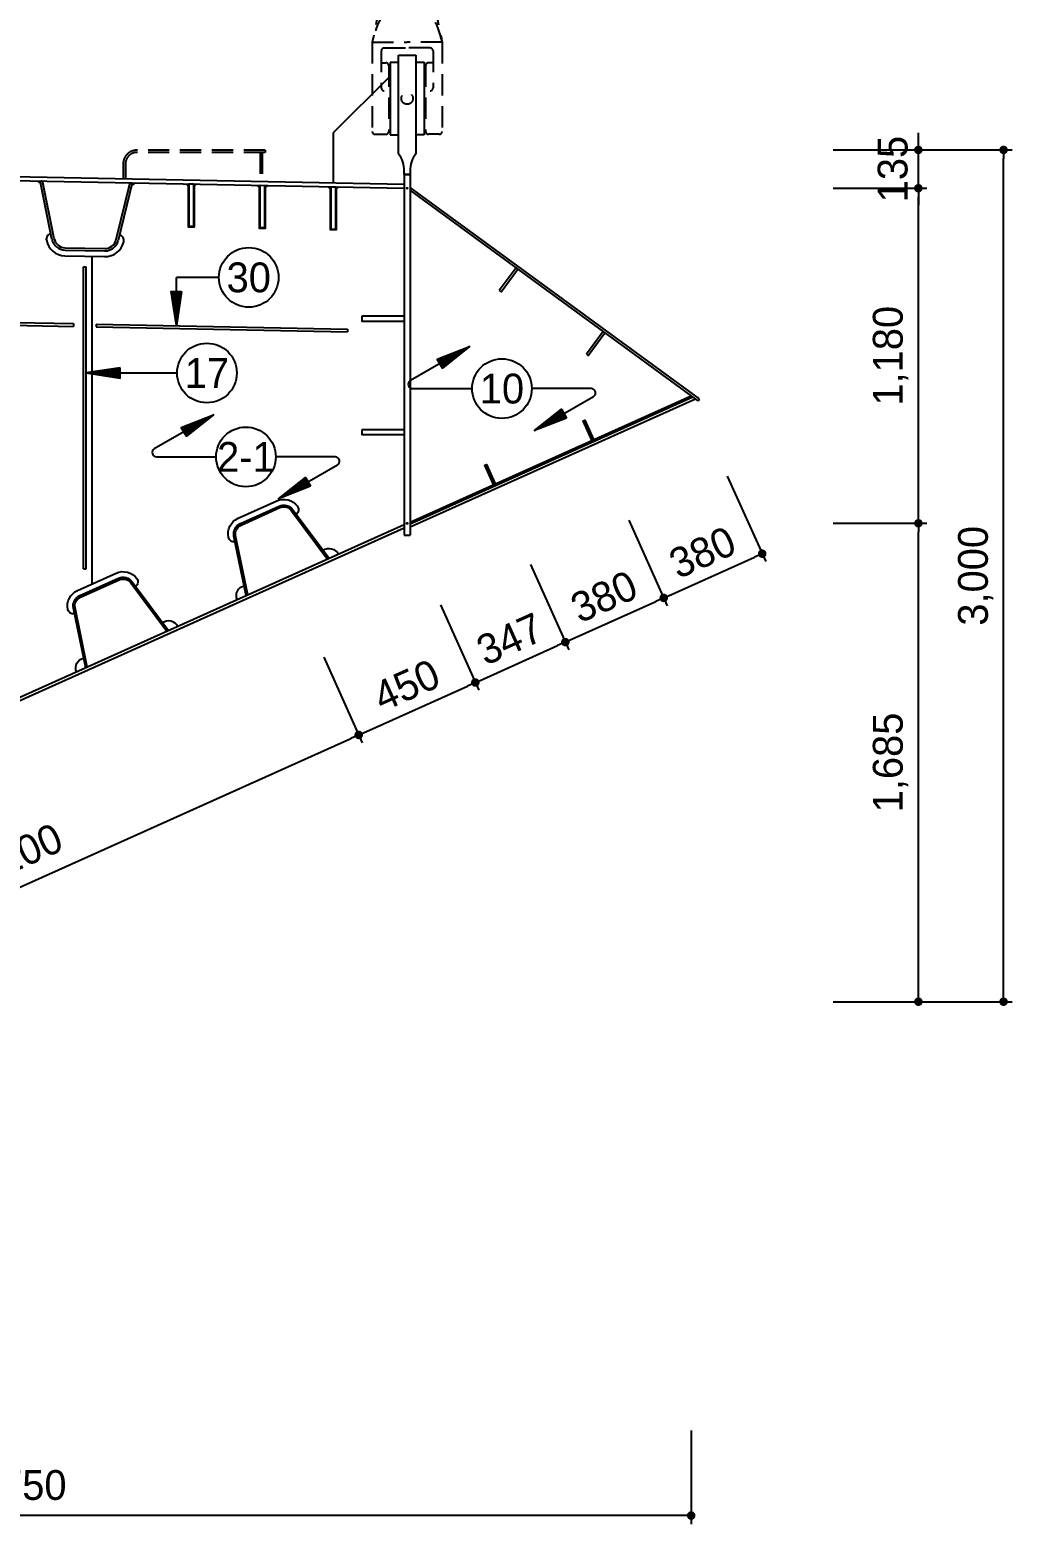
# Model space of a CAD drawing. Extents: x 2334 to 24789, y -25353 to -9366.
# Drawn here: x 20806 to 24264, y -18247 to -12984 of the extents above; entities that cross this region are included whole.
import ezdxf
from ezdxf.enums import TextEntityAlignment as Align

# ---------------------------------------------------------------- set-up
doc = ezdxf.new("R2010")
doc.units = 0
doc.header["$LTSCALE"] = 300
doc.linetypes.add('HIDDEN', pattern=[0.375, 0.25, -0.125])
for name, color, linetype in [('CS-DIML', 1, 'Continuous'), ('CS-LEAL', 1, 'Continuous'), ('CS-PATT', 1, 'Continuous'), ('CS-STEL-MAJR', 3, 'Continuous'), ('CS-STEL-MINR', 8, 'HIDDEN'), ('CS-TEXT4', 7, 'Continuous'), ('DIML', 1, 'Continuous')]:
    doc.layers.add(name, color=color, linetype=linetype)
doc.styles.add('휴먼고딕', font='')
doc.styles.get('휴먼고딕').set_extended_font_data('휴먼고딕')
doc.dimstyles.new('일반도면_0001', dxfattribs={"dimtxt": 3.5, "dimasz": 1, "dimexe": 1, "dimexo": 5, "dimgap": 1.25, "dimtad": 1, "dimdec": 0, "dimzin": 0, "dimdsep": 46, "dimlunit": 6, "dimtxsty": '휴먼고딕', "dimblk": 'DOT', "dimcen": 0, "dimclrd": 1, "dimclre": 1, "dimclrt": 7, "dimadec": 0, "dimazin": 0, "dimtfac": 1, "dimtdec": 0, "dimtix": 1, "dimtmove": 2, "dimatfit": 3, "dimldrblk": 'NONE', "dimfxl": 1, "dimfrac": 2, "dimtolj": 1, "dimtzin": 0, "dimarcsym": 0})

# ---------------------------------------------------------------- blocks, each defined once
blk = doc.blocks.new('u-rib')
at = {"layer": 'CS-STEL-MAJR'}
for p, q in [((-116.6, -204.4), (-162, 0)), ((-153.9, 0), (-161.7, -1.7)), ((-108.8, -202.7), (-153.9, 0)), ((153.9, 0), (108.8, -202.7)), ((153.9, 0), (161.7, -1.7)), ((172, 0), (159.9, -9.8)), ((-172, 0), (-159.9, -9.8)), ((162, 0), (116.6, -204.4)), ((-69.7, -234), (69.7, -234)), ((-69.7, -242), (69.7, -242))]:
    blk.add_line(p, q, dxfattribs=at)
blk.add_lwpolyline([(-120.9, -184.9, 0.414214), (-136.1, -208.8, 0.351499), (-69.7, -262), (69.7, -262, 0.351499), (136.1, -208.8, 0.414214), (120.9, -184.9)], format="xyb", dxfattribs=at)
for centre, radius, start, end in [((-69.7, -194), 48, 192.5338, 270), ((-69.7, -194), 40, 192.5338, 270), ((69.7, -194), 40, 270, 347.4662), ((69.7, -194), 48, 270, 347.4662)]:
    blk.add_arc(centre, radius, start, end, dxfattribs=at)
blk = doc.blocks.new('하부리브(320)')
at = {"layer": 'CS-STEL-MAJR'}
for points in [[(160, 0), (113.6, 208.7, 0.351505), (74.6, 240), (-74.6, 240, 0.351505), (-113.6, 208.7), (-160, 0)], [(159.7, 1.3), (153.9, 0), (107.8, 207.4, 0.351505), (74.6, 234), (-74.6, 234, 0.351505), (-107.8, 207.4), (-153.9, 0), (-159.7, 1.3)], [(118, 189.2, 0.414214), (133.1, 213, 0.351505), (74.6, 260), (-74.6, 260, 0.351505), (-133.1, 213, 0.414214), (-118, 189.2)]]:
    blk.add_lwpolyline(points, format="xyb", dxfattribs=at)
for centre, start, end in [((-160, 0), 77.4674, 180), ((160, 0), 360, 102.5326)]:
    blk.add_arc(centre, 35, start, end, dxfattribs=at)
blk = doc.blocks.new('_Dot')
at = {"layer": 'DIML'}
blk.add_line((0, 0), (-1, 0), dxfattribs=at)
at = {"layer": 'DIML', "const_width": 0.5}
blk.add_lwpolyline([(-0.25, 0, 1), (0.25, 0, 1)], format="xyb", close=True, dxfattribs=at)
blk = doc.blocks.new('*D135')
at = {"layer": 'CS-DIML', "color": 1, "lineweight": -2, "transparency": 16777216}
for p, q in [((18384.2, -17917.1), (18384.2, -18247.1)), ((23134.2, -17917.1), (23134.2, -18247.1)), ((23104.2, -18217.1), (18414.2, -18217.1))]:
    blk.add_line(p, q, dxfattribs=at)
at = {"layer": 'Defpoints', "color": 0, "transparency": 16777216}
for p in [(18384.2, -17917.1), (23134.2, -17917.1), (18384.2, -18217.1)]:
    blk.add_point(p, dxfattribs=at)
at = {"layer": 'CS-DIML', "color": 1, "lineweight": -2, "transparency": 16777216, "xscale": 30, "yscale": 30, "zscale": 30, "rotation": 180}
blk.add_blockref('_Dot', (18384.2, -18217.1), dxfattribs=at)
at = {"layer": 'CS-DIML', "color": 1, "lineweight": -2, "transparency": 16777216, "xscale": 30, "yscale": 30, "zscale": 30}
blk.add_blockref('_Dot', (23134.2, -18217.1), dxfattribs=at)
at = {"layer": 'CS-DIML', "color": 7, "transparency": 16777216, "insert": (20759.2, -18119.1), "char_height": 105, "attachment_point": 5, "style": '휴먼고딕'}
blk.add_mtext('\\A1;4,750', dxfattribs=at)
blk = doc.blocks.new('_None')
blk = doc.blocks.new('*D142')
at = {"layer": 'CS-DIML', "color": 1, "lineweight": -2, "transparency": 16777216}
for p, q in [((23634.2, -13542.1), (23964.2, -13542.1)), ((23934.2, -14692.1), (23934.2, -13572.1)), ((23634.2, -14722.1), (23964.2, -14722.1))]:
    blk.add_line(p, q, dxfattribs=at)
at = {"layer": 'Defpoints', "color": 0, "transparency": 16777216}
for p in [(23634.2, -13542.1), (23934.2, -13542.1), (23634.2, -14722.1)]:
    blk.add_point(p, dxfattribs=at)
at = {"layer": 'CS-DIML', "color": 1, "lineweight": -2, "transparency": 16777216, "xscale": 30, "yscale": 30, "zscale": 30}
for p, rotation in [((23934.2, -13542.1), 90), ((23934.2, -14722.1), 270)]:
    blk.add_blockref('_Dot', p, dxfattribs=dict(at, rotation=rotation))
at = {"layer": 'CS-DIML', "color": 7, "transparency": 16777216, "insert": (23836.2, -14132.1), "char_height": 105, "attachment_point": 5, "rotation": 90, "style": '휴먼고딕'}
blk.add_mtext('\\A1;1,180', dxfattribs=at)
blk = doc.blocks.new('*D143')
at = {"layer": 'CS-DIML', "color": 1, "lineweight": -2, "transparency": 16777216}
for p, q in [((23934.2, -13377.1), (23934.2, -13347.1)), ((23634.2, -13407.1), (23964.2, -13407.1)), ((23934.2, -13542.1), (23934.2, -13407.1)), ((23634.2, -13542.1), (23964.2, -13542.1)), ((23934.2, -13572.1), (23934.2, -13602.1))]:
    blk.add_line(p, q, dxfattribs=at)
at = {"layer": 'Defpoints', "color": 0, "transparency": 16777216}
for p in [(23634.2, -13407.1), (23934.2, -13407.1), (23634.2, -13542.1)]:
    blk.add_point(p, dxfattribs=at)
at = {"layer": 'CS-DIML', "color": 1, "lineweight": -2, "transparency": 16777216, "xscale": 30, "yscale": 30, "zscale": 30}
for p, rotation in [((23934.2, -13407.1), 270), ((23934.2, -13542.1), 90)]:
    blk.add_blockref('_Dot', p, dxfattribs=dict(at, rotation=rotation))
at = {"layer": 'CS-DIML', "color": 7, "transparency": 16777216, "insert": (23844.2, -13474.6), "char_height": 105, "attachment_point": 5, "rotation": 90, "style": '휴먼고딕'}
blk.add_mtext('\\A1;135', dxfattribs=at)
blk = doc.blocks.new('*D144')
at = {"layer": 'CS-DIML', "color": 1, "lineweight": -2, "transparency": 16777216}
for p, q in [((23634.2, -14722.1), (23964.2, -14722.1)), ((23934.2, -16377.1), (23934.2, -14752.1)), ((23634.2, -16407.1), (23964.2, -16407.1))]:
    blk.add_line(p, q, dxfattribs=at)
at = {"layer": 'Defpoints', "color": 0, "transparency": 16777216}
for p in [(23634.2, -14722.1), (23934.2, -14722.1), (23634.2, -16407.1)]:
    blk.add_point(p, dxfattribs=at)
at = {"layer": 'CS-DIML', "color": 1, "lineweight": -2, "transparency": 16777216, "xscale": 30, "yscale": 30, "zscale": 30}
for p, rotation in [((23934.2, -14722.1), 90), ((23934.2, -16407.1), 270)]:
    blk.add_blockref('_Dot', p, dxfattribs=dict(at, rotation=rotation))
at = {"layer": 'CS-DIML', "color": 7, "transparency": 16777216, "insert": (23836.2, -15564.6), "char_height": 105, "attachment_point": 5, "rotation": 90, "style": '휴먼고딕'}
blk.add_mtext('\\A1;1,685', dxfattribs=at)
blk = doc.blocks.new('*D145')
at = {"layer": 'CS-DIML', "color": 1, "lineweight": -2, "transparency": 16777216}
for p, q in [((23934.2, -13407.1), (24264.2, -13407.1)), ((24234.2, -16377.1), (24234.2, -13437.1)), ((23934.2, -16407.1), (24264.2, -16407.1))]:
    blk.add_line(p, q, dxfattribs=at)
at = {"layer": 'Defpoints', "color": 0, "transparency": 16777216}
for p in [(23934.2, -13407.1), (24234.2, -13407.1), (23934.2, -16407.1)]:
    blk.add_point(p, dxfattribs=at)
at = {"layer": 'CS-DIML', "color": 1, "lineweight": -2, "transparency": 16777216, "xscale": 30, "yscale": 30, "zscale": 30}
for p, rotation in [((24234.2, -13407.1), 90), ((24234.2, -16407.1), 270)]:
    blk.add_blockref('_Dot', p, dxfattribs=dict(at, rotation=rotation))
at = {"layer": 'CS-DIML', "color": 7, "transparency": 16777216, "insert": (24136.2, -14907.1), "char_height": 105, "attachment_point": 5, "rotation": 90, "style": '휴먼고딕'}
blk.add_mtext('\\A1;3,000', dxfattribs=at)
blk = doc.blocks.new('*D155')
at = {"layer": 'CS-DIML', "color": 1, "lineweight": -2, "transparency": 16777216}
for p, q in [((21840.6, -15193.9), (21975.9, -15494.9)), ((19163.3, -16725.8), (21936.2, -15479.9)), ((19013, -16464.5), (19148.2, -16765.5))]:
    blk.add_line(p, q, dxfattribs=at)
at = {"layer": 'Defpoints', "color": 0, "transparency": 16777216}
for p in [(21840.6, -15193.9), (21963.6, -15467.6), (19013, -16464.5)]:
    blk.add_point(p, dxfattribs=at)
at = {"layer": 'CS-DIML', "color": 1, "lineweight": -2, "transparency": 16777216, "xscale": 30, "yscale": 30, "zscale": 30}
for p, rotation in [((21963.6, -15467.6), 24.19597258274593), ((19135.9, -16738.1), 204.1959725827459)]:
    blk.add_blockref('_Dot', p, dxfattribs=dict(at, rotation=rotation))
at = {"layer": 'CS-DIML', "color": 7, "transparency": 16777216, "insert": (20509.6, -16013.4), "char_height": 105, "attachment_point": 5, "rotation": 24.196, "style": '휴먼고딕'}
blk.add_mtext('\\A1;5@620=3,100', dxfattribs=at)
blk = doc.blocks.new('*D156')
at = {"layer": 'CS-DIML', "color": 1, "lineweight": -2, "transparency": 16777216}
for p, q in [((22251.3, -15009.4), (22386.6, -15310.4)), ((21840.6, -15193.9), (21975.9, -15494.9)), ((21991, -15455.3), (22346.9, -15295.3))]:
    blk.add_line(p, q, dxfattribs=at)
at = {"layer": 'Defpoints', "color": 0, "transparency": 16777216}
for p in [(22251.3, -15009.4), (21840.6, -15193.9), (22374.3, -15283)]:
    blk.add_point(p, dxfattribs=at)
at = {"layer": 'CS-DIML', "color": 1, "lineweight": -2, "transparency": 16777216, "xscale": 30, "yscale": 30, "zscale": 30}
for p, rotation in [((22374.3, -15283), 24.19597258274593), ((21963.6, -15467.6), 204.1959725827459)]:
    blk.add_blockref('_Dot', p, dxfattribs=dict(at, rotation=rotation))
at = {"layer": 'CS-DIML', "color": 7, "transparency": 16777216, "insert": (22131.9, -15293), "char_height": 105, "attachment_point": 5, "rotation": 24.196, "style": '휴먼고딕'}
blk.add_mtext('\\A1;450', dxfattribs=at)
blk = doc.blocks.new('*D157')
at = {"layer": 'CS-DIML', "color": 1, "lineweight": -2, "transparency": 16777216}
for p, q in [((22568.1, -14867.1), (22703.3, -15168.1)), ((22251.3, -15009.4), (22386.6, -15310.4)), ((22401.6, -15270.7), (22663.7, -15153))]:
    blk.add_line(p, q, dxfattribs=at)
at = {"layer": 'Defpoints', "color": 0, "transparency": 16777216}
for p in [(22568.1, -14867.1), (22251.3, -15009.4), (22691, -15140.7)]:
    blk.add_point(p, dxfattribs=at)
at = {"layer": 'CS-DIML', "color": 1, "lineweight": -2, "transparency": 16777216, "xscale": 30, "yscale": 30, "zscale": 30}
for p, rotation in [((22691, -15140.7), 24.19597258274593), ((22374.3, -15283), 204.1959725827459)]:
    blk.add_blockref('_Dot', p, dxfattribs=dict(at, rotation=rotation))
at = {"layer": 'CS-DIML', "color": 7, "transparency": 16777216, "insert": (22495.8, -15129.8), "char_height": 105, "attachment_point": 5, "rotation": 24.196, "style": '휴먼고딕'}
blk.add_mtext('\\A1;347', dxfattribs=at)
blk = doc.blocks.new('*D158')
at = {"layer": 'CS-DIML', "color": 1, "lineweight": -2, "transparency": 16777216}
for p, q in [((22914.7, -14711.3), (23049.9, -15012.3)), ((22568.1, -14867.1), (22703.3, -15168.1)), ((22718.4, -15128.4), (23010.3, -14997.2))]:
    blk.add_line(p, q, dxfattribs=at)
at = {"layer": 'Defpoints', "color": 0, "transparency": 16777216}
for p in [(22914.7, -14711.3), (22568.1, -14867.1), (23037.6, -14985)]:
    blk.add_point(p, dxfattribs=at)
at = {"layer": 'CS-DIML', "color": 1, "lineweight": -2, "transparency": 16777216, "xscale": 30, "yscale": 30, "zscale": 30}
for p, rotation in [((23037.6, -14985), 24.19597258274593), ((22691, -15140.7), 204.1959725827459)]:
    blk.add_blockref('_Dot', p, dxfattribs=dict(at, rotation=rotation))
at = {"layer": 'CS-DIML', "color": 7, "transparency": 16777216, "insert": (22827.3, -14980.5), "char_height": 105, "attachment_point": 5, "rotation": 24.196, "style": '휴먼고딕'}
blk.add_mtext('\\A1;380', dxfattribs=at)
blk = doc.blocks.new('*D159')
at = {"layer": 'CS-DIML', "color": 1, "lineweight": -2, "transparency": 16777216}
for p, q in [((23261.3, -14555.6), (23396.6, -14856.6)), ((22914.7, -14711.3), (23049.9, -15012.3)), ((23065, -14972.7), (23356.9, -14841.5))]:
    blk.add_line(p, q, dxfattribs=at)
at = {"layer": 'Defpoints', "color": 0, "transparency": 16777216}
for p in [(23261.3, -14555.6), (22914.7, -14711.3), (23384.3, -14829.2)]:
    blk.add_point(p, dxfattribs=at)
at = {"layer": 'CS-DIML', "color": 1, "lineweight": -2, "transparency": 16777216, "xscale": 30, "yscale": 30, "zscale": 30}
for p, rotation in [((23384.3, -14829.2), 24.19597258274593), ((23037.6, -14985), 204.1959725827459)]:
    blk.add_blockref('_Dot', p, dxfattribs=dict(at, rotation=rotation))
at = {"layer": 'CS-DIML', "color": 7, "transparency": 16777216, "insert": (23174, -14824.7), "char_height": 105, "attachment_point": 5, "rotation": 24.196, "style": '휴먼고딕'}
blk.add_mtext('\\A1;380', dxfattribs=at)
blk = doc.blocks.new('A$C220528E9')
at = {"layer": 'CS-STEL-MAJR', "color": 8, "linetype": 'HIDDEN'}
for p, q in [((85.5, 1195.5), (85.5, 610)), ((160.5, 1195.5), (160.5, 610)), ((53, 570), (53, 700)), ((193, 700), (53, 700)), ((75, 632), (75, 700)), ((171, 632), (171, 700)), ((193, 570), (193, 700)), ((75, 632), (73, 630)), ((85, 670), (85, 610)), ((161, 670), (161, 610)), ((171, 632), (173, 630)), ((65, 628), (65, 615)), ((66.9, 613.9), (65, 615)), ((66.9, 613), (65, 611.9)), ((65, 611.5), (65, 611.9)), ((66.9, 610.4), (65, 611.5)), ((66.9, 609.6), (65, 608.5)), ((65, 608.1), (65, 608.5)), ((66.9, 607), (65, 608.1)), ((66.9, 606.1), (65, 605)), ((65, 604.6), (65, 605)), ((66.9, 603.5), (65, 604.6)), ((66.9, 602.6), (65, 601.6)), ((65, 601.1), (65, 601.6)), ((66.9, 600), (65, 601.1)), ((66.9, 599.2), (65, 598.1)), ((65, 597.7), (65, 598.1)), ((66.9, 596.6), (65, 597.7)), ((66.9, 595.7), (65, 594.6)), ((65, 594.2), (65, 594.6)), ((66.9, 593.1), (65, 594.2)), ((66.9, 592.2), (65, 591.2)), ((65, 590.7), (65, 591.2)), ((66.9, 589.6), (65, 590.7)), ((66.9, 588.8), (65, 587.7)), ((65, 587.3), (65, 587.7)), ((66.9, 586.2), (65, 587.3)), ((66.9, 585.3), (65, 584.2)), ((65, 583.8), (65, 584.2)), ((66.9, 582.7), (65, 583.8)), ((66.9, 581.9), (65, 580.8)), ((65, 580.3), (65, 580.8)), ((66.9, 579.3), (65, 580.3)), ((66.9, 613), (66.9, 613.9)), ((66.9, 610.4), (66.9, 609.6)), ((73, 630), (67, 630)), ((68, 610), (67.1, 610)), ((68, 630), (68, 610)), ((68, 610), (178, 610)), ((173, 630), (179, 630)), ((178, 630), (178, 610)), ((178, 610), (178.9, 610)), ((179.1, 613.9), (181, 615)), ((179.1, 613), (179.1, 613.9)), ((179.1, 613), (181, 611.9)), ((179.1, 610.4), (181, 611.5)), ((179.1, 610.4), (179.1, 609.6)), ((179.1, 609.6), (181, 608.5)), ((179.1, 607), (181, 608.1)), ((179.1, 606.1), (181, 605)), ((179.1, 603.5), (181, 604.6)), ((179.1, 602.6), (181, 601.6)), ((179.1, 600), (181, 601.1)), ((179.1, 599.2), (181, 598.1)), ((179.1, 596.6), (181, 597.7)), ((179.1, 595.7), (181, 594.6)), ((179.1, 593.1), (181, 594.2)), ((179.1, 592.2), (181, 591.2)), ((179.1, 589.6), (181, 590.7)), ((179.1, 588.8), (181, 587.7)), ((179.1, 586.2), (181, 587.3)), ((179.1, 585.3), (181, 584.2)), ((179.1, 582.7), (181, 583.8)), ((179.1, 581.9), (181, 580.8)), ((179.1, 579.3), (181, 580.3)), ((181, 628), (181, 615)), ((181, 611.5), (181, 611.9)), ((181, 608.1), (181, 608.5)), ((181, 604.6), (181, 605)), ((181, 601.1), (181, 601.6)), ((181, 597.7), (181, 598.1)), ((181, 594.2), (181, 594.6)), ((181, 590.7), (181, 591.2)), ((181, 587.3), (181, 587.7)), ((181, 583.8), (181, 584.2)), ((181, 580.3), (181, 580.8)), ((49, 570), (0, 324)), ((123, 570), (49, 570)), ((67.1, 575.1), (62, 570)), ((66.9, 578.4), (65, 577.3)), ((65, 576.9), (65, 577.3)), ((66.9, 575.8), (65, 576.9)), ((67.1, 575.4), (67.1, 575)), ((123, 570), (197, 570)), ((178.9, 575.4), (178.9, 575)), ((178.9, 575.1), (184, 570)), ((179.1, 578.4), (181, 577.3)), ((179.1, 575.8), (181, 576.9)), ((181, 576.9), (181, 577.3)), ((197, 570), (246, 324)), ((37, 510), (123, 510)), ((209, 510), (123, 510)), ((0, 324), (123, 324)), ((0, 324), (0, 10)), ((246, 324), (123, 324)), ((246, 324), (246, 10)), ((32, 294), (32, 163.3)), ((42, 304), (123, 304)), ((204, 304), (123, 304)), ((214, 294), (214, 163.3)), ((32, 252), (48, 252)), ((58, 242), (58, 10)), ((188, 242), (188, 10)), ((214, 252), (198, 252)), ((10, 0), (48, 0)), ((236, 0), (198, 0))]:
    blk.add_line(p, q, dxfattribs=at)
blk.add_circle((123, 126), 20.4, dxfattribs=at)
for centre, radius, start, end in [((104.3, 1166.7), 34.4, 56.9518, 123.0482), ((141.8, 1166.7), 34.4, 56.9518, 123.0482), ((141.8, 1224.4), 34.4, 236.9518, 303.0482), ((-215, 670), 300, 0, 5.7392), ((461, 670), 300, 174.2608, 180), ((73, 632), 2, 270, 0), ((173, 632), 2, 180, 270), ((67, 628), 2, 90, 180), ((66.6, 610), 0.5, 360, 60), ((66.6, 610), 0.5, 300, 0), ((66.6, 606.5), 0.5, 300, 60), ((66.6, 603.1), 0.5, 300, 60), ((66.6, 599.6), 0.5, 300, 60), ((66.6, 596.1), 0.5, 300, 60), ((66.6, 592.7), 0.5, 300, 60), ((66.6, 589.2), 0.5, 300, 60), ((66.6, 585.8), 0.5, 300, 60), ((66.6, 582.3), 0.5, 300, 60), ((66.6, 578.8), 0.5, 300, 60), ((179.4, 610), 0.5, 120, 180), ((179.4, 610), 0.5, 180, 240), ((179.4, 606.5), 0.5, 120, 240), ((179.4, 603.1), 0.5, 120, 240), ((179.4, 599.6), 0.5, 120, 240), ((179.4, 596.1), 0.5, 120, 240), ((179.4, 592.7), 0.5, 120, 240), ((179.4, 589.2), 0.5, 120, 240), ((179.4, 585.8), 0.5, 120, 240), ((179.4, 582.3), 0.5, 120, 240), ((179.4, 578.8), 0.5, 120, 240), ((179, 628), 2, 0, 90), ((62.1, 575), 5, 270, 0), ((66.6, 575.4), 0.5, 0, 60), ((179.4, 575.4), 0.5, 120, 180), ((183.9, 575), 5, 180, 270), ((284.6, 269.4), 289.8, 123.8988, 169.1487), ((-38.6, 269.4), 289.8, 10.8513, 56.1012), ((42, 294), 10, 90, 180), ((204, 294), 10, 0, 90), ((48, 242), 10, 0, 90), ((198, 242), 10, 90, 180), ((42, 163.3), 10, 180, 270), ((204, 163.3), 10, 270, 0), ((10, 10), 10, 180, 270), ((48, 10), 10, 270, 0), ((198, 10), 10, 180, 270), ((236, 10), 10, 270, 0)]:
    blk.add_arc(centre, radius, start, end, dxfattribs=at)

msp = doc.modelspace()

# ---------------------------------------------------------------- linework, layer by layer
at = {"layer": 'CS-LEAL'}
for p, q in [((21321.4, -14026), (21321.4, -13856)), ((21471.4, -13856), (21321.4, -13856)), ((22353.2, -14099.7), (22145.4, -14219.7)), ((21004.2, -14192.8), (21174.2, -14192.8)), ((21174.2, -14192.8), (21324.2, -14192.8)), ((22152.9, -14247.7), (22362.9, -14247.7)), ((22782.9, -14247.7), (22572.9, -14247.7)), ((22582.6, -14395.7), (22790.4, -14275.7)), ((21451.7, -14340.2), (21243.9, -14460.2)), ((21251.4, -14488.2), (21461.4, -14488.2)), ((21881.4, -14488.2), (21671.4, -14488.2)), ((21681, -14636.2), (21888.9, -14516.2))]:
    msp.add_line(p, q, dxfattribs=at)
for points in [[(21321.4, -14026, 0, 36, 0), (21321.4, -13906, 0, 0, 0)], [(22353.2, -14099.7, 0, 36, 0), (22249.3, -14159.7, 0, 0, 0)], [(21004.2, -14192.8, 0, 36, 0), (21124.2, -14192.8, 0, 0, 0)], [(21451.7, -14340.2, 0, 36, 0), (21347.8, -14400.2, 0, 0, 0)], [(22582.6, -14395.7, 0, 36, 0), (22686.5, -14335.7, 0, 0, 0)], [(21681, -14636.2, 0, 36, 0), (21785, -14576.2, 0, 0, 0)]]:
    msp.add_lwpolyline(points, format="xyseb", dxfattribs=at)
for points in [[(21339.4, -13906), (21321.4, -14026), (21303.4, -13906)], [(22240.3, -14144.1), (22353.2, -14099.7), (22258.3, -14175.3)], [(21124.2, -14174.8), (21004.2, -14192.8), (21124.2, -14210.8)], [(21338.8, -14384.6), (21451.7, -14340.2), (21356.8, -14415.8)], [(22695.5, -14351.3), (22582.6, -14395.7), (22677.5, -14320.1)], [(21794, -14591.7), (21681, -14636.2), (21776, -14560.6)]]:
    msp.add_lwpolyline(points, close=True, dxfattribs=at)
for centre in [(21576.4, -13856), (21429.2, -14192.8), (22467.9, -14247.7), (21566.4, -14488.2)]:
    msp.add_circle(centre, 105, dxfattribs=at)
for centre, start, end in [((22152.9, -14232.7), 120, 270), ((22152.9, -14232.7), 120, 270), ((22782.9, -14262.7), 300, 90), ((21251.4, -14473.2), 120, 270), ((21251.4, -14473.2), 120, 270), ((21881.4, -14503.2), 300, 90)]:
    msp.add_arc(centre, 15, start, end, dxfattribs=at)
at = {"layer": 'CS-PATT'}
msp.add_line((21024.2, -13782), (21024.2, -14935.8), dxfattribs=at)
at = {"layer": 'CS-STEL-MAJR'}
for p, q in [((22074.2, -13098.1), (22074.2, -13354.1)), ((22074.2, -13098.1), (22104.2, -13098.1)), ((22104.2, -13073.1), (22164.2, -13073.1)), ((22164.2, -13098.1), (22194.2, -13098.1)), ((22194.2, -13098.1), (22194.2, -13354.1)), ((22074.2, -13147.1), (21874.2, -13347.1)), ((21874.2, -13347.1), (21874.2, -13522.9)), ((22074.2, -13354.1), (22104.2, -13354.1)), ((22194.2, -13354.1), (22164.2, -13354.1)), ((15384.2, -13393.1), (22124.2, -13527.9)), ((15384.2, -13407.1), (22124.2, -13541.9)), ((22124.2, -13494.1), (22124.2, -14764.1)), ((22124.2, -13494.1), (22144.2, -13494.1)), ((22144.2, -13494.1), (22144.2, -14764.1)), ((21356.2, -13526.9), (21364.2, -13534.9)), ((21392.2, -13526.9), (21384.2, -13534.9)), ((21606.2, -13531.9), (21614.2, -13539.9)), ((21642.2, -13531.9), (21634.2, -13539.9)), ((21856.2, -13536.9), (21864.2, -13544.9)), ((21892.2, -13536.9), (21884.2, -13544.9)), ((23163.2, -14284), (22144.2, -13539.5)), ((23158.5, -14290.5), (22144.2, -13549.4)), ((20994.2, -14882.1), (20994.2, -13819.4)), ((20994.2, -13819.4), (21004.2, -13819.4)), ((21004.2, -14882.1), (21004.2, -13819.4)), ((22124.2, -13993.1), (21974.2, -13993.1)), ((21974.2, -13993.1), (21974.2, -14011.1)), ((20089.2, -14001.3), (20959.2, -14018.7)), ((20089.2, -14011.3), (20959.2, -14028.7)), ((20959.2, -14018.7), (20959.2, -14028.7)), ((21039.2, -14020.3), (21924.2, -14038)), ((21039.2, -14020.3), (21039.2, -14030.3)), ((21039.2, -14030.3), (21924.2, -14048)), ((21924.2, -14038), (21924.2, -14048)), ((22124.2, -14011.1), (21974.2, -14011.1)), ((22124.2, -14042), (22124.2, -14052)), ((22144.2, -14717.6), (23134.2, -14272.8)), ((22144.2, -14724.2), (23139.8, -14276.9)), ((22144.2, -14735.2), (23149.1, -14283.7)), ((23158.5, -14290.5), (23163.2, -14284)), ((22124.2, -14393.1), (21974.2, -14393.1)), ((21974.2, -14393.1), (21974.2, -14411.1)), ((22124.2, -14411.1), (21974.2, -14411.1)), ((18384.2, -16407.1), (22124.2, -14726.6)), ((18388.3, -16416.3), (22124.2, -14737.6)), ((22124.2, -14764.1), (22144.2, -14764.1)), ((20994.2, -14882.1), (21004.2, -14882.1))]:
    msp.add_line(p, q, dxfattribs=at)
msp.add_lwpolyline([(22164.2, -13073.1), (22164.2, -13421.1, 0.162277), (22144.2, -13481.1), (22144.2, -13494.1), (22124.2, -13494.1), (22124.2, -13481.1, 0.162277), (22104.2, -13421.1), (22104.2, -13073.1)], format="xyb", dxfattribs=at)
for points in [[(21384.2, -13534.9), (21384.2, -13678.9), (21364.2, -13678.9), (21364.2, -13534.9)], [(21634.2, -13539.9), (21634.2, -13683.9), (21614.2, -13683.9), (21614.2, -13539.9)], [(21884.2, -13544.9), (21884.2, -13688.9), (21864.2, -13688.9), (21864.2, -13544.9)]]:
    msp.add_lwpolyline(points, dxfattribs=at)
for points in [[(21382.2, -13527.1), (21382.2, -13676.9), (21366.2, -13676.9), (21366.2, -13526.8)], [(21632.2, -13532.1), (21632.2, -13681.9), (21616.2, -13681.9), (21616.2, -13531.8)], [(21882.2, -13537.1), (21882.2, -13686.9), (21866.2, -13686.9), (21866.2, -13536.8)], [(22458.4, -13902.8), (22464.8, -13907.5), (22523.8, -13826.8), (22517.4, -13822.1)], [(22765.2, -14127), (22771.7, -14131.7), (22830.7, -14051), (22824.2, -14046.3)], [(22790.4, -14427.3), (22784.9, -14429.8), (22754.2, -14361.4), (22759.6, -14358.9)], [(22443.7, -14583.1), (22438.3, -14585.5), (22407.5, -14517.1), (22413, -14514.6)]]:
    msp.add_lwpolyline(points, close=True, dxfattribs=at)
for centre in [(22134.2, -13542.1), (22134.2, -14722.1)]:
    msp.add_circle(centre, 2.04, dxfattribs=at)
at = {"layer": 'CS-STEL-MINR'}
for p, q in [((21634.2, -13408.1), (21182.2, -13408.1)), ((21634.2, -13416.1), (21182.2, -13416.1)), ((21134.2, -13456.1), (21134.2, -13508.1)), ((21142.2, -13456.1), (21142.2, -13508.3))]:
    msp.add_line(p, q, dxfattribs=at)
for points in [[(21616.2, -13416.1), (21616.2, -13517.8)], [(21624.2, -13416.1), (21624.2, -13517.9)], [(21634.2, -13408.1), (21634.2, -13416.1)]]:
    msp.add_lwpolyline(points, dxfattribs=at)
for radius in [48, 40]:
    msp.add_arc((21182.2, -13456.1), radius, 90, 180, dxfattribs=at)

# ---------------------------------------------------------------- block references
at = {"layer": 'CS-STEL-MAJR'}
msp.add_blockref('A$C220528E9', (22011.2, -13352.1), dxfattribs=at)
at = {"layer": 'CS-STEL-MAJR', "rotation": 358.8542371645343}
msp.add_blockref('u-rib', (21004.2, -13519.5), dxfattribs=at)
at = {"layer": 'CS-STEL-MAJR', "xscale": -1, "rotation": 24.19469690048842}
for p in [(21713.6, -14911.1), (21148.1, -15165.3)]:
    msp.add_blockref('하부리브(320)', p, dxfattribs=at)

# ---------------------------------------------------------------- texts
at = {"layer": 'CS-TEXT4', "style": '휴먼고딕'}
for s, p in [('30', (21576.4, -13856)), ('17', (21429.2, -14192.8)), ('10', (22467.9, -14247.7)), ('2-1', (21566.4, -14488.2))]:
    msp.add_text(s, height=105, dxfattribs=at).set_placement(p, align=Align.MIDDLE_CENTER)

# ---------------------------------------------------------------- dimensions: what is measured, and where the dimension line sits
at = {"layer": 'CS-DIML'}
for base, p1, p2, angle, picture, middle in [((23934.2, -13407.1), (23634.2, -13542.1), (23634.2, -13407.1), 90, '*D143', (23844.2, -13474.6)), ((24234.2, -13407.1), (23934.2, -16407.1), (23934.2, -13407.1), 90, '*D145', (24136.2, -14907.1)), ((23934.2, -13542.1), (23634.2, -14722.1), (23634.2, -13542.1), 90, '*D142', (23836.2, -14132.1)), ((23384.3, -14829.2), (22914.7, -14711.3), (23261.3, -14555.6), 24.196, '*D159', (23174, -14824.7)), ((23037.6, -14985), (22568.1, -14867.1), (22914.7, -14711.3), 24.196, '*D158', (22827.3, -14980.5)), ((23934.2, -14722.1), (23634.2, -16407.1), (23634.2, -14722.1), 90, '*D144', (23836.2, -15564.6)), ((22691, -15140.7), (22251.3, -15009.4), (22568.1, -14867.1), 24.196, '*D157', (22495.8, -15129.8)), ((22374.3, -15283), (21840.6, -15193.9), (22251.3, -15009.4), 24.196, '*D156', (22131.9, -15293)), ((18384.2, -18217.1), (23134.2, -17917.1), (18384.2, -17917.1), 180, '*D135', (20759.2, -18119.1))]:
    dim = msp.add_linear_dim(base=base, p1=p1, p2=p2, angle=angle, dimstyle='일반도면_0001', override={"dimscale": 30, "dimexo": 0}, dxfattribs=at)
    dim.commit()
    dim.dimension.update_dxf_attribs({"geometry": picture, "text_midpoint": middle})
dim = msp.add_linear_dim(base=(21963.6, -15467.6), p1=(19013, -16464.5), p2=(21840.6, -15193.9), angle=24.196, text='5@620=<>', dimstyle='일반도면_0001', override={"dimscale": 30, "dimexo": 0}, dxfattribs=at)
dim.commit()
dim.dimension.update_dxf_attribs({"geometry": '*D155', "text_midpoint": (20509.6, -16013.4)})

doc.saveas('drawing.dxf')
